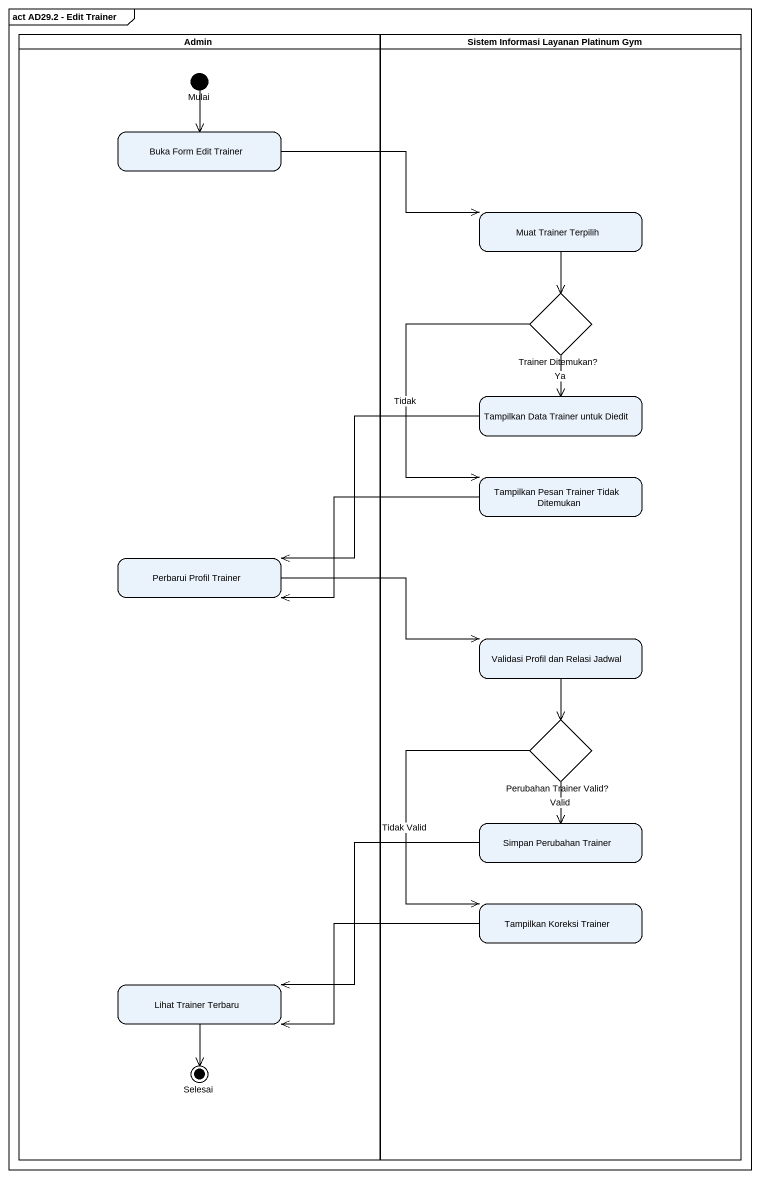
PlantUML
@startuml
mainframe act AD29.2 - Edit Trainer
hide empty description
state Admin <<partition>> {
  state Mulai <<start>>
  state "Buka Form Edit Trainer" as Buka_Form_Edit_Trainer
  state "Perbarui Profil Trainer" as Perbarui_Profil_Trainer
  state "Lihat Trainer Terbaru" as Lihat_Trainer_Terbaru
  state Selesai <<end>>
}
state "Sistem Informasi Layanan Platinum Gym" as Sistem_Informasi_Layanan <<partition>> {
  state "Muat Trainer Terpilih" as Muat_Trainer_Terpilih
  state "Trainer Ditemukan?" as Trainer_Ditemukan <<choice>>
  state "Tampilkan Data Trainer untuk Diedit" as Tampilkan_Data_Trainer
  state "Tampilkan Pesan Trainer Tidak Ditemukan" as Tampilkan_Pesan_Trainer
  state "Validasi Profil dan Relasi Jadwal" as Validasi_Profil_dan_Relasi
  state "Perubahan Trainer Valid?" as Perubahan_Trainer_Valid <<choice>>
  state "Simpan Perubahan Trainer" as Simpan_Perubahan_Trainer
  state "Tampilkan Koreksi Trainer" as Tampilkan_Koreksi_Trainer
}
Mulai --> Buka_Form_Edit_Trainer
Buka_Form_Edit_Trainer -right-> Muat_Trainer_Terpilih
Muat_Trainer_Terpilih --> Trainer_Ditemukan
Trainer_Ditemukan --> Tampilkan_Data_Trainer : Ya
Trainer_Ditemukan --> Tampilkan_Pesan_Trainer : Tidak
Tampilkan_Data_Trainer -left-> Perbarui_Profil_Trainer
Tampilkan_Pesan_Trainer -left-> Perbarui_Profil_Trainer
Perbarui_Profil_Trainer -right-> Validasi_Profil_dan_Relasi
Validasi_Profil_dan_Relasi --> Perubahan_Trainer_Valid
Perubahan_Trainer_Valid --> Simpan_Perubahan_Trainer : Valid
Perubahan_Trainer_Valid --> Tampilkan_Koreksi_Trainer : Tidak Valid
Simpan_Perubahan_Trainer -left-> Lihat_Trainer_Terbaru
Tampilkan_Koreksi_Trainer -left-> Lihat_Trainer_Terbaru
Lihat_Trainer_Terbaru --> Selesai
@enduml
